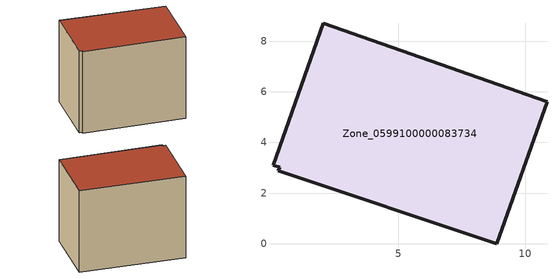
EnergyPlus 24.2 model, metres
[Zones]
Zone_0599100000083734
 floor ground (C_G): 8.87,0 0.26,2.89 0.31,3.03 0.05,3.11 2.03,8.71 10.86,5.61 z0.55
 wall outside (C_F): 10.86,5.61 2.03,8.71 0.05,3.11 0.31,3.03 0.26,2.89 8.87,0 10.86,5.61 z0.55:8.22
 roof outside (C_R): 0.26,2.89 8.87,0 10.86,5.61 2.03,8.71 0.05,3.11 0.31,3.03 z8.22
[BUILDING]
Pand.0599100000083734: North Axis=0; Terrain=City; Loads Convergence Tolerance Value=0.04; Temperature Convergence Tolerance Value=0.4; Solar Distribution=FullExterior; Maximum Number of Warmup Days=25; Minimum Number of Warmup Days=1
[Site:Location]
Rotterdam.The.Hague.AP_ZH_NLD Design_Conditions: Latitude=51.96; Longitude=4.45; Time Zone=1; Elevation=-4.5
[SITE:GROUNDTEMPERATURE:BUILDINGSURFACE]
18, 18, 18, 18, 18, 18, 18, 18, 18, 18, 18, 18
[MATERIAL] Thermal Absorptance=0.9; Solar Absorptance=0.7; Visible Absorptance=0.7
Name | Roughness | Thickness | Conductivity | Density | Specific Heat
G.TI.1965-1974 | MediumSmooth | 0.15 | 0.882353 | 540 | 1210
F.TI.1965-1974 | Rough | 0.3 | 0.697674 | 1920 | 840
R.TI.1965-1974 | MediumRough | 0.2 | 0.232558 | 1500 | 1000
[CONSTRUCTION]
C_G: G.TI.1965-1974
C_F: F.TI.1965-1974
C_R: R.TI.1965-1974
[ZONE]
Zone_0599100000083734: Type=1; Multiplier=1; Ceiling Height=Autocalculate; Volume=Autocalculate; Floor Area=autocalculate; Part of Total Floor Area=Yes
[ZONEINFILTRATION:DESIGNFLOWRATE]
Infil_Zone_0599100000083734: Zone or ZoneList or Space or SpaceList=Zone_0599100000083734; Schedule=AlwaysOn; Design Flow Rate Calculation Method=Flow/Area; Flow Rate per Floor Area=0.003; Constant Term Coefficient=1; Temperature Term Coefficient=0; Velocity Term Coefficient=0; Velocity Squared Term Coefficient=0
[HVACTEMPLATE:ZONE:IDEALLOADSAIRSYSTEM]
Zone_0599100000083734: Maximum Heating Supply Air Temperature=50; Minimum Cooling Supply Air Temperature=13; Maximum Heating Supply Air Humidity Ratio=0.0156; Minimum Cooling Supply Air Humidity Ratio=0.0077; Heating Limit=NoLimit; Cooling Limit=NoLimit; Dehumidification Control Type=ConstantSensibleHeatRatio; Cooling Sensible Heat Ratio=0.7; Dehumidification Setpoint=60; Humidification Control Type=None; Humidification Setpoint=30; Outdoor Air Method=None; Outdoor Air Flow Rate per Person=0.00944; Outdoor Air Flow Rate per Zone Floor Area=0; Outdoor Air Flow Rate per Zone=0; Demand Controlled Ventilation Type=None; Outdoor Air Economizer Type=NoEconomizer; Heat Recovery Type=None; Sensible Heat Recovery Effectiveness=0.7; Latent Heat Recovery Effectiveness=0.65
[ZONECONTROL:THERMOSTAT]
ThermostatControl_Zone_0599100000083734: Zone or ZoneList=Zone_0599100000083734; Control Type Schedule=DualSetpointControlType; Control 1=Thermostat_Zone_0599100000083734; Temperature Difference Between Cutout And Setpoint=0
[THERMOSTATSETPOINT:DUALSETPOINT]
Thermostat_Zone_0599100000083734: Heating Setpoint Temperature Schedule=HeatingSetpoint_Zone_0599100000083734; Cooling Setpoint Temperature Schedule=CoolingSetpoint_Zone_0599100000083734
[SCHEDULE:COMPACT]
HeatingSetpoint_Zone_0599100000083734: Through: 12/31, For: AllDays, Until: 24:00, 21
CoolingSetpoint_Zone_0599100000083734: Through: 12/31, For: AllDays, Until: 24:00, 24
DualSetpointControlType: Through: 12/31, For: AllDays, Until: 24:00, 4
AlwaysOn: Through: 12/31, For: AllDays, Until: 24:00, 1
